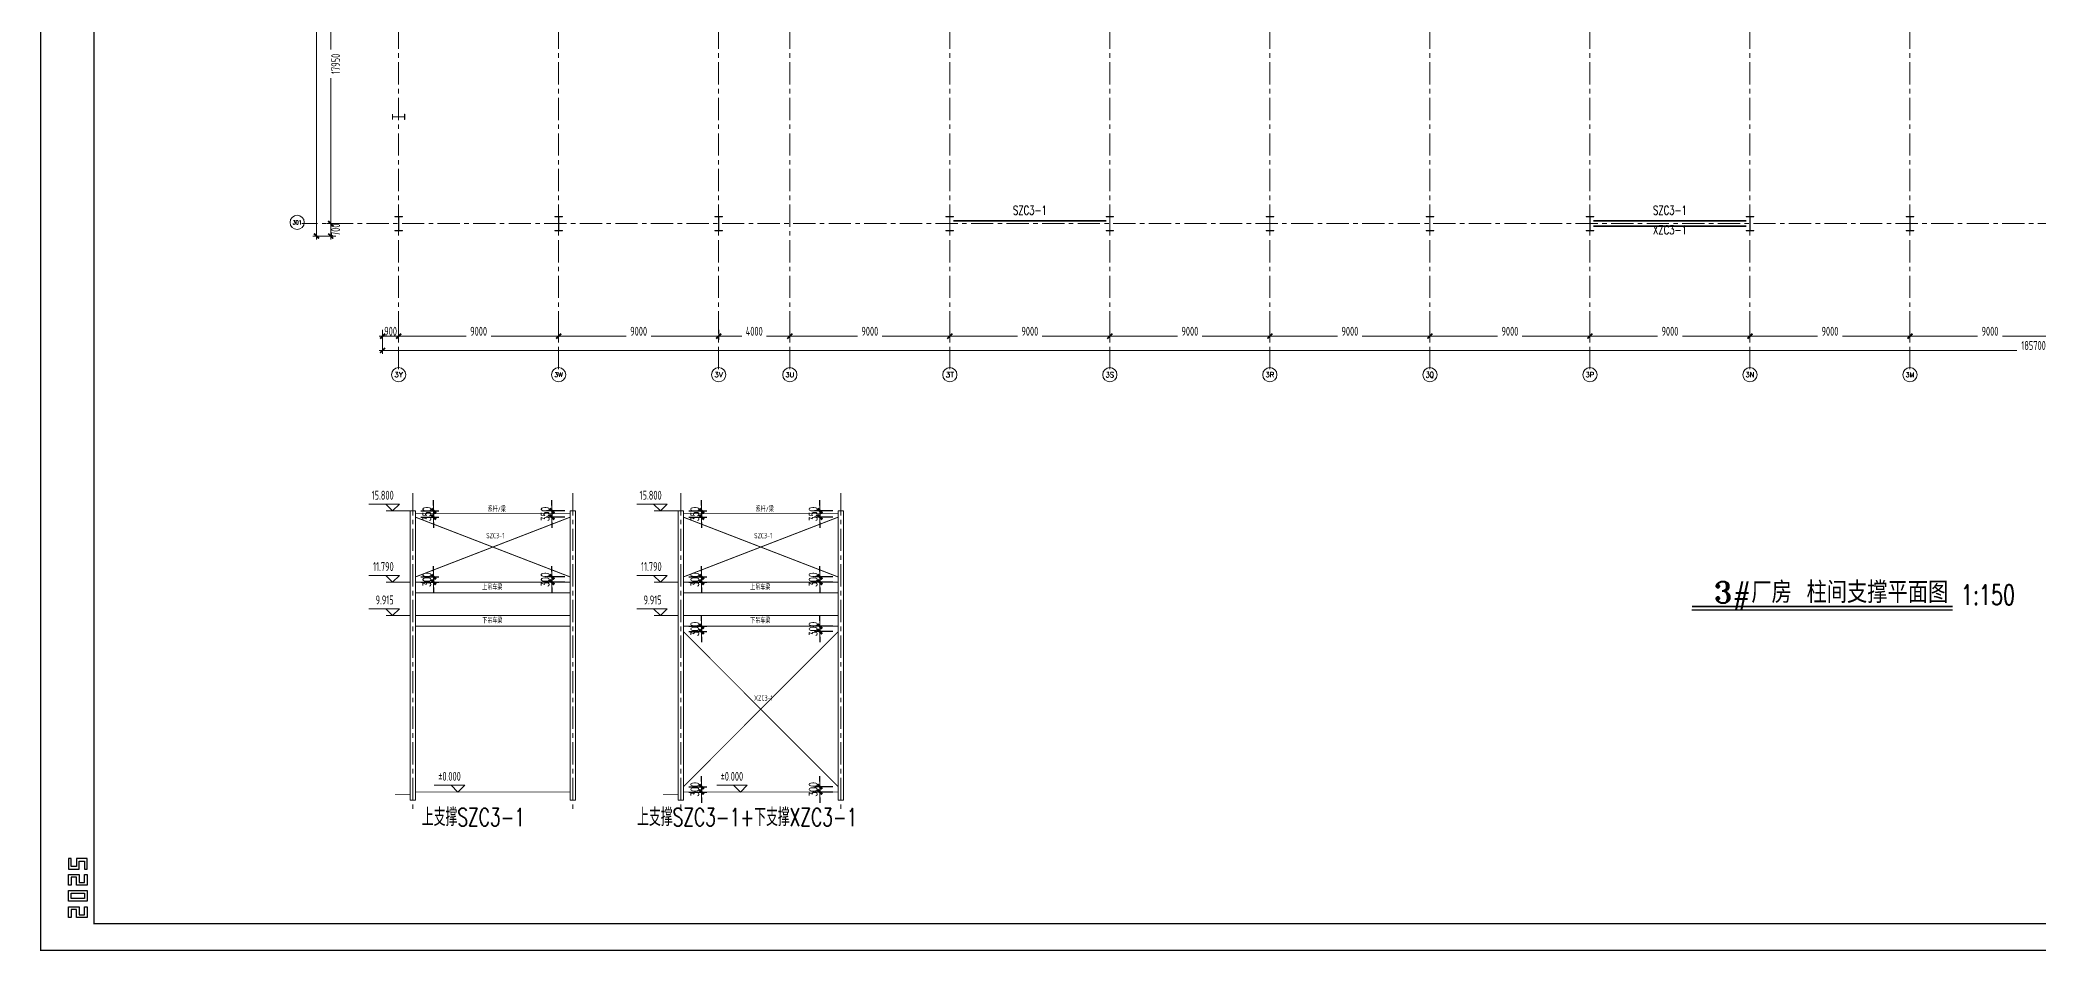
# Model space of a CAD drawing. Extents: x -1201378 to 2367219, y -619313 to 244905.
# Drawn here: x 1812071 to 1924444, y -296140 to -244929 of the extents above; entities that cross this region are included whole.
import ezdxf
from ezdxf.enums import TextEntityAlignment as Align

# ---------------------------------------------------------------- set-up
doc = ezdxf.new("R2010")
doc.units = 0
doc.header["$LTSCALE"] = 1000
doc.linetypes.add('CENTER', pattern=[2, 1.25, -0.25, 0.25, -0.25])
doc.layers.get('0').update_dxf_attribs({"linetype": 'CONTINUOUS'})
doc.layers.get('Defpoints').update_dxf_attribs({"linetype": 'CONTINUOUS'})
for name, color, linetype in [('0-cxFrame', 155, 'CONTINUOUS'), ('A-WINDOW', 140, 'CONTINUOUS'), ('S-DIMZ', 115, 'CONTINUOUS'), ('S-SHAPE', 51, 'CONTINUOUS'), ('S-SS', 111, 'CONTINUOUS'), ('S-TEXT', 21, 'CONTINUOUS')]:
    doc.layers.add(name, color=color, linetype=linetype)
for name, color, linetype, lineweight in [('0-cxText', 131, 'CONTINUOUS', 25), ('S-axis', 111, 'CONTINUOUS', 0), ('S-bkl', 4, 'CONTINUOUS', 0), ('S-col', 2, 'CONTINUOUS', 0), ('S-dim', 81, 'CONTINUOUS', 0), ('S-dote', 5, 'CENTER', 0), ('THIN', 7, 'CONTINUOUS', 0), ('屋面支撑', 6, 'CONTINUOUS', 0), ('柱间支撑', 6, 'CENTER', 0)]:
    doc.layers.add(name, color=color, linetype=linetype, lineweight=lineweight)
doc.styles.add('_TCH_AXIS', font='COMPLEX', dxfattribs={"bigfont": 'GBCBIG'})
doc.styles.add('cx_tuming', font='simhei.ttf')
doc.styles.add('cx_tuqian1', font='')
doc.styles.add('SS1', font='tj-romans1.shx', dxfattribs={"width": 0.7, "bigfont": 'tj-hztxt1.shx'})
doc.styles.add('TKZ1', font='tjromant.shx', dxfattribs={"width": 0.7, "bigfont": 'tjhts.shx'})
doc.styles.add('TSSD_Dimension', font='tssdeng.shx', dxfattribs={"width": 0.7, "bigfont": 'hztxt.shx'})
doc.styles.add('TSSD_Label', font='tssdeng.shx', dxfattribs={"width": 0.7, "bigfont": 'hztxt.shx'})
doc.styles.add('TSSD_Rein', font='tj-romans1.shx', dxfattribs={"width": 0.7, "bigfont": 'tj-hztxt.shx'})
doc.styles.add('黑体', font='simhei.ttf', dxfattribs={"width": 0.8})
doc.styles.get('cx_tuqian1').set_extended_font_data('SimSun')
doc.dimstyles.new('S-150-ARCHI', dxfattribs={"dimscale": 150, "dimtxt": 3, "dimasz": 2, "dimexe": 2, "dimexo": 2, "dimgap": 1, "dimtad": 1, "dimdec": 0, "dimzin": 0, "dimdsep": 46, "dimtxsty": 'SS1', "dimblk1": 'TT', "dimblk2": 'TT', "dimsah": 1, "dimcen": 1, "dimclrd": 256, "dimclre": 256, "dimclrt": 256, "dimadec": 0, "dimazin": 0, "dimtfac": 1, "dimtdec": 0, "dimtix": 1, "dimtmove": 2, "dimatfit": 0, "dimldrblk": 'TT', "dimfxl": 2, "dimtolj": 1, "dimtzin": 0, "dimarcsym": 0})
doc.dimstyles.new('TSSD_200_200', dxfattribs={"dimtxt": 500, "dimasz": 200, "dimexe": 200, "dimexo": 500, "dimgap": 200, "dimtad": 1, "dimdec": 0, "dimzin": 0, "dimdsep": 46, "dimtxsty": 'TSSD_Dimension', "dimblk": 'ARCHTICK', "dimcen": 0, "dimdle": 200, "dimclrt": 7, "dimadec": 0, "dimazin": 0, "dimtfac": 1, "dimtdec": 0, "dimtix": 1, "dimtmove": 2, "dimatfit": 3, "dimfxl": 1, "dimtolj": 1, "dimtzin": 0, "dimarcsym": 0})

# ---------------------------------------------------------------- blocks, each defined once
blk = doc.blocks.new('w42343243')
at = {"layer": 'S-col'}
blk.add_lwpolyline([(-165069, 621020), (-164639, 621020), (-164639, 621002), (-164848, 621002), (-164848, 620238), (-164639, 620238), (-164639, 620220), (-165069, 620220), (-165069, 620238), (-164860, 620238), (-164860, 621002), (-165069, 621002)], close=True, dxfattribs=at)
blk = doc.blocks.new('42343')
at = {"layer": 'A-WINDOW'}
for p in [(-148000, -71700), (-139000, -71700), (-130000, -71700), (-117000, -71700), (-108000, -71700), (-99000, -71700), (-90000, -71700), (-81000, -71700), (-72000, -71700), (-63000, -71700)]:
    blk.add_blockref('w42343243', p, dxfattribs=at)
blk = doc.blocks.new('_ArchTick')
at = {"color": 0, "linetype": 'ByBlock', "const_width": 0.5}
blk.add_lwpolyline([(-0.71, -0.71), (0.71, 0.71)], dxfattribs=at)
blk = doc.blocks.new('*D486')
at = {"layer": 'Defpoints', "color": 0, "transparency": 16777216}
for p in [(-268658, -360718), (-267758, -360718), (-267758, -361576)]:
    blk.add_point(p, dxfattribs=at)
at = {"layer": 'S-axis', "color": 0, "lineweight": -2, "transparency": 16777216}
for p, q in [((-268858, -361576), (-267558, -361576)), ((-268658, -361218), (-268658, -361776)), ((-267758, -361218), (-267758, -361776))]:
    blk.add_line(p, q, dxfattribs=at)
at = {"layer": 'S-axis', "color": 0, "lineweight": -2, "transparency": 16777216, "xscale": 200, "yscale": 200, "zscale": 200, "rotation": 180}
blk.add_blockref('_ArchTick', (-268658, -361576), dxfattribs=at)
at = {"layer": 'S-axis', "color": 0, "lineweight": -2, "transparency": 16777216, "xscale": 200, "yscale": 200, "zscale": 200}
blk.add_blockref('_ArchTick', (-267758, -361576), dxfattribs=at)
at = {"layer": 'S-axis', "color": 7, "transparency": 16777216, "insert": (-268208, -361301), "char_height": 500, "attachment_point": 5, "style": 'TSSD_Dimension'}
blk.add_mtext('\\A1;900', dxfattribs=at)
blk = doc.blocks.new('*D487')
at = {"layer": 'Defpoints', "color": 0, "transparency": 16777216}
for p in [(-267758, -360718), (-258758, -360718), (-258758, -361576)]:
    blk.add_point(p, dxfattribs=at)
at = {"layer": 'S-axis', "color": 0, "lineweight": -2, "transparency": 16777216}
for p, q in [((-267958, -361576), (-263957, -361576)), ((-267758, -361218), (-267758, -361776)), ((-258558, -361576), (-262560, -361576)), ((-258758, -361218), (-258758, -361776))]:
    blk.add_line(p, q, dxfattribs=at)
at = {"layer": 'S-axis', "color": 0, "lineweight": -2, "transparency": 16777216, "xscale": 200, "yscale": 200, "zscale": 200, "rotation": 180}
blk.add_blockref('_ArchTick', (-267758, -361576), dxfattribs=at)
at = {"layer": 'S-axis', "color": 0, "lineweight": -2, "transparency": 16777216, "xscale": 200, "yscale": 200, "zscale": 200}
blk.add_blockref('_ArchTick', (-258758, -361576), dxfattribs=at)
at = {"layer": 'S-axis', "color": 7, "transparency": 16777216, "insert": (-263258, -361301), "char_height": 500, "attachment_point": 5, "style": 'TSSD_Dimension'}
blk.add_mtext('\\A1;9000', dxfattribs=at)
blk = doc.blocks.new('*D488')
at = {"layer": 'Defpoints', "color": 0, "transparency": 16777216}
for p in [(-258758, -360718), (-249758, -360718), (-249758, -361576)]:
    blk.add_point(p, dxfattribs=at)
at = {"layer": 'S-axis', "color": 0, "lineweight": -2, "transparency": 16777216}
for p, q in [((-258958, -361576), (-254957, -361576)), ((-258758, -361218), (-258758, -361776)), ((-249558, -361576), (-253560, -361576)), ((-249758, -361218), (-249758, -361776))]:
    blk.add_line(p, q, dxfattribs=at)
at = {"layer": 'S-axis', "color": 0, "lineweight": -2, "transparency": 16777216, "xscale": 200, "yscale": 200, "zscale": 200, "rotation": 180}
blk.add_blockref('_ArchTick', (-258758, -361576), dxfattribs=at)
at = {"layer": 'S-axis', "color": 0, "lineweight": -2, "transparency": 16777216, "xscale": 200, "yscale": 200, "zscale": 200}
blk.add_blockref('_ArchTick', (-249758, -361576), dxfattribs=at)
at = {"layer": 'S-axis', "color": 7, "transparency": 16777216, "insert": (-254258, -361301), "char_height": 500, "attachment_point": 5, "style": 'TSSD_Dimension'}
blk.add_mtext('\\A1;9000', dxfattribs=at)
blk = doc.blocks.new('*D489')
at = {"layer": 'Defpoints', "color": 0, "transparency": 16777216}
for p in [(-249758, -360718), (-245758, -360718), (-245758, -361576)]:
    blk.add_point(p, dxfattribs=at)
at = {"layer": 'S-axis', "color": 0, "lineweight": -2, "transparency": 16777216}
for p, q in [((-249958, -361576), (-248457, -361576)), ((-249758, -361218), (-249758, -361776)), ((-245558, -361576), (-247060, -361576)), ((-245758, -361218), (-245758, -361776))]:
    blk.add_line(p, q, dxfattribs=at)
at = {"layer": 'S-axis', "color": 0, "lineweight": -2, "transparency": 16777216, "xscale": 200, "yscale": 200, "zscale": 200, "rotation": 180}
blk.add_blockref('_ArchTick', (-249758, -361576), dxfattribs=at)
at = {"layer": 'S-axis', "color": 0, "lineweight": -2, "transparency": 16777216, "xscale": 200, "yscale": 200, "zscale": 200}
blk.add_blockref('_ArchTick', (-245758, -361576), dxfattribs=at)
at = {"layer": 'S-axis', "color": 7, "transparency": 16777216, "insert": (-247758, -361301), "char_height": 500, "attachment_point": 5, "style": 'TSSD_Dimension'}
blk.add_mtext('\\A1;4000', dxfattribs=at)
blk = doc.blocks.new('*D490')
at = {"layer": 'Defpoints', "color": 0, "transparency": 16777216}
for p in [(-245758, -360718), (-236758, -360718), (-236758, -361576)]:
    blk.add_point(p, dxfattribs=at)
at = {"layer": 'S-axis', "color": 0, "lineweight": -2, "transparency": 16777216}
for p, q in [((-245958, -361576), (-241957, -361576)), ((-245758, -361218), (-245758, -361776)), ((-236558, -361576), (-240560, -361576)), ((-236758, -361218), (-236758, -361776))]:
    blk.add_line(p, q, dxfattribs=at)
at = {"layer": 'S-axis', "color": 0, "lineweight": -2, "transparency": 16777216, "xscale": 200, "yscale": 200, "zscale": 200, "rotation": 180}
blk.add_blockref('_ArchTick', (-245758, -361576), dxfattribs=at)
at = {"layer": 'S-axis', "color": 0, "lineweight": -2, "transparency": 16777216, "xscale": 200, "yscale": 200, "zscale": 200}
blk.add_blockref('_ArchTick', (-236758, -361576), dxfattribs=at)
at = {"layer": 'S-axis', "color": 7, "transparency": 16777216, "insert": (-241258, -361301), "char_height": 500, "attachment_point": 5, "style": 'TSSD_Dimension'}
blk.add_mtext('\\A1;9000', dxfattribs=at)
blk = doc.blocks.new('*D491')
at = {"layer": 'Defpoints', "color": 0, "transparency": 16777216}
for p in [(-236758, -360718), (-227758, -360718), (-227758, -361576)]:
    blk.add_point(p, dxfattribs=at)
at = {"layer": 'S-axis', "color": 0, "lineweight": -2, "transparency": 16777216}
for p, q in [((-236958, -361576), (-232957, -361576)), ((-236758, -361218), (-236758, -361776)), ((-227558, -361576), (-231560, -361576)), ((-227758, -361218), (-227758, -361776))]:
    blk.add_line(p, q, dxfattribs=at)
at = {"layer": 'S-axis', "color": 0, "lineweight": -2, "transparency": 16777216, "xscale": 200, "yscale": 200, "zscale": 200, "rotation": 180}
blk.add_blockref('_ArchTick', (-236758, -361576), dxfattribs=at)
at = {"layer": 'S-axis', "color": 0, "lineweight": -2, "transparency": 16777216, "xscale": 200, "yscale": 200, "zscale": 200}
blk.add_blockref('_ArchTick', (-227758, -361576), dxfattribs=at)
at = {"layer": 'S-axis', "color": 7, "transparency": 16777216, "insert": (-232258, -361301), "char_height": 500, "attachment_point": 5, "style": 'TSSD_Dimension'}
blk.add_mtext('\\A1;9000', dxfattribs=at)
blk = doc.blocks.new('*D492')
at = {"layer": 'Defpoints', "color": 0, "transparency": 16777216}
for p in [(-227758, -360718), (-218758, -360718), (-218758, -361576)]:
    blk.add_point(p, dxfattribs=at)
at = {"layer": 'S-axis', "color": 0, "lineweight": -2, "transparency": 16777216}
for p, q in [((-227958, -361576), (-223957, -361576)), ((-227758, -361218), (-227758, -361776)), ((-218558, -361576), (-222560, -361576)), ((-218758, -361218), (-218758, -361776))]:
    blk.add_line(p, q, dxfattribs=at)
at = {"layer": 'S-axis', "color": 0, "lineweight": -2, "transparency": 16777216, "xscale": 200, "yscale": 200, "zscale": 200, "rotation": 180}
blk.add_blockref('_ArchTick', (-227758, -361576), dxfattribs=at)
at = {"layer": 'S-axis', "color": 0, "lineweight": -2, "transparency": 16777216, "xscale": 200, "yscale": 200, "zscale": 200}
blk.add_blockref('_ArchTick', (-218758, -361576), dxfattribs=at)
at = {"layer": 'S-axis', "color": 7, "transparency": 16777216, "insert": (-223258, -361301), "char_height": 500, "attachment_point": 5, "style": 'TSSD_Dimension'}
blk.add_mtext('\\A1;9000', dxfattribs=at)
blk = doc.blocks.new('*D493')
at = {"layer": 'Defpoints', "color": 0, "transparency": 16777216}
for p in [(-218758, -360718), (-209758, -360718), (-209758, -361576)]:
    blk.add_point(p, dxfattribs=at)
at = {"layer": 'S-axis', "color": 0, "lineweight": -2, "transparency": 16777216}
for p, q in [((-218958, -361576), (-214957, -361576)), ((-218758, -361218), (-218758, -361776)), ((-209558, -361576), (-213560, -361576)), ((-209758, -361218), (-209758, -361776))]:
    blk.add_line(p, q, dxfattribs=at)
at = {"layer": 'S-axis', "color": 0, "lineweight": -2, "transparency": 16777216, "xscale": 200, "yscale": 200, "zscale": 200, "rotation": 180}
blk.add_blockref('_ArchTick', (-218758, -361576), dxfattribs=at)
at = {"layer": 'S-axis', "color": 0, "lineweight": -2, "transparency": 16777216, "xscale": 200, "yscale": 200, "zscale": 200}
blk.add_blockref('_ArchTick', (-209758, -361576), dxfattribs=at)
at = {"layer": 'S-axis', "color": 7, "transparency": 16777216, "insert": (-214258, -361301), "char_height": 500, "attachment_point": 5, "style": 'TSSD_Dimension'}
blk.add_mtext('\\A1;9000', dxfattribs=at)
blk = doc.blocks.new('*D494')
at = {"layer": 'Defpoints', "color": 0, "transparency": 16777216}
for p in [(-209758, -360718), (-200758, -360718), (-200758, -361576)]:
    blk.add_point(p, dxfattribs=at)
at = {"layer": 'S-axis', "color": 0, "lineweight": -2, "transparency": 16777216}
for p, q in [((-209958, -361576), (-205957, -361576)), ((-209758, -361218), (-209758, -361776)), ((-200558, -361576), (-204560, -361576)), ((-200758, -361218), (-200758, -361776))]:
    blk.add_line(p, q, dxfattribs=at)
at = {"layer": 'S-axis', "color": 0, "lineweight": -2, "transparency": 16777216, "xscale": 200, "yscale": 200, "zscale": 200, "rotation": 180}
blk.add_blockref('_ArchTick', (-209758, -361576), dxfattribs=at)
at = {"layer": 'S-axis', "color": 0, "lineweight": -2, "transparency": 16777216, "xscale": 200, "yscale": 200, "zscale": 200}
blk.add_blockref('_ArchTick', (-200758, -361576), dxfattribs=at)
at = {"layer": 'S-axis', "color": 7, "transparency": 16777216, "insert": (-205258, -361301), "char_height": 500, "attachment_point": 5, "style": 'TSSD_Dimension'}
blk.add_mtext('\\A1;9000', dxfattribs=at)
blk = doc.blocks.new('*D495')
at = {"layer": 'Defpoints', "color": 0, "transparency": 16777216}
for p in [(-200758, -360718), (-191758, -360718), (-191758, -361576)]:
    blk.add_point(p, dxfattribs=at)
at = {"layer": 'S-axis', "color": 0, "lineweight": -2, "transparency": 16777216}
for p, q in [((-200958, -361576), (-196957, -361576)), ((-200758, -361218), (-200758, -361776)), ((-191558, -361576), (-195560, -361576)), ((-191758, -361218), (-191758, -361776))]:
    blk.add_line(p, q, dxfattribs=at)
at = {"layer": 'S-axis', "color": 0, "lineweight": -2, "transparency": 16777216, "xscale": 200, "yscale": 200, "zscale": 200, "rotation": 180}
blk.add_blockref('_ArchTick', (-200758, -361576), dxfattribs=at)
at = {"layer": 'S-axis', "color": 0, "lineweight": -2, "transparency": 16777216, "xscale": 200, "yscale": 200, "zscale": 200}
blk.add_blockref('_ArchTick', (-191758, -361576), dxfattribs=at)
at = {"layer": 'S-axis', "color": 7, "transparency": 16777216, "insert": (-196258, -361301), "char_height": 500, "attachment_point": 5, "style": 'TSSD_Dimension'}
blk.add_mtext('\\A1;9000', dxfattribs=at)
blk = doc.blocks.new('*D496')
at = {"layer": 'Defpoints', "color": 0, "transparency": 16777216}
for p in [(-191758, -360718), (-182758, -360718), (-182758, -361576)]:
    blk.add_point(p, dxfattribs=at)
at = {"layer": 'S-axis', "color": 0, "lineweight": -2, "transparency": 16777216}
for p, q in [((-191958, -361576), (-187957, -361576)), ((-191758, -361218), (-191758, -361776)), ((-182558, -361576), (-186560, -361576)), ((-182758, -361218), (-182758, -361776))]:
    blk.add_line(p, q, dxfattribs=at)
at = {"layer": 'S-axis', "color": 0, "lineweight": -2, "transparency": 16777216, "xscale": 200, "yscale": 200, "zscale": 200, "rotation": 180}
blk.add_blockref('_ArchTick', (-191758, -361576), dxfattribs=at)
at = {"layer": 'S-axis', "color": 0, "lineweight": -2, "transparency": 16777216, "xscale": 200, "yscale": 200, "zscale": 200}
blk.add_blockref('_ArchTick', (-182758, -361576), dxfattribs=at)
at = {"layer": 'S-axis', "color": 7, "transparency": 16777216, "insert": (-187258, -361301), "char_height": 500, "attachment_point": 5, "style": 'TSSD_Dimension'}
blk.add_mtext('\\A1;9000', dxfattribs=at)
blk = doc.blocks.new('*D497')
at = {"layer": 'Defpoints', "color": 0, "transparency": 16777216}
for p in [(-182758, -360718), (-173758, -360718), (-173758, -361576)]:
    blk.add_point(p, dxfattribs=at)
at = {"layer": 'S-axis', "color": 0, "lineweight": -2, "transparency": 16777216}
for p, q in [((-182958, -361576), (-178957, -361576)), ((-182758, -361218), (-182758, -361776)), ((-173558, -361576), (-177560, -361576)), ((-173758, -361218), (-173758, -361776))]:
    blk.add_line(p, q, dxfattribs=at)
at = {"layer": 'S-axis', "color": 0, "lineweight": -2, "transparency": 16777216, "xscale": 200, "yscale": 200, "zscale": 200, "rotation": 180}
blk.add_blockref('_ArchTick', (-182758, -361576), dxfattribs=at)
at = {"layer": 'S-axis', "color": 0, "lineweight": -2, "transparency": 16777216, "xscale": 200, "yscale": 200, "zscale": 200}
blk.add_blockref('_ArchTick', (-173758, -361576), dxfattribs=at)
at = {"layer": 'S-axis', "color": 7, "transparency": 16777216, "insert": (-178258, -361301), "char_height": 500, "attachment_point": 5, "style": 'TSSD_Dimension'}
blk.add_mtext('\\A1;9000', dxfattribs=at)
blk = doc.blocks.new('*D519')
at = {"layer": 'Defpoints', "color": 0, "transparency": 16777216}
for p in [(-270790, -337298), (-271576, -355248), (-270790, -355248)]:
    blk.add_point(p, dxfattribs=at)
at = {"layer": 'S-axis', "color": 0, "lineweight": -2, "transparency": 16777216}
for p, q in [((-271576, -337098), (-271576, -345467)), ((-271290, -337298), (-271776, -337298)), ((-271576, -355448), (-271576, -347079)), ((-271290, -355248), (-271776, -355248))]:
    blk.add_line(p, q, dxfattribs=at)
at = {"layer": 'S-axis', "color": 0, "lineweight": -2, "transparency": 16777216, "xscale": 200, "yscale": 200, "zscale": 200}
for p, rotation in [((-271576, -337298), 90), ((-271576, -355248), 270)]:
    blk.add_blockref('_ArchTick', p, dxfattribs=dict(at, rotation=rotation))
at = {"layer": 'S-axis', "color": 7, "transparency": 16777216, "insert": (-271301, -346273), "char_height": 500, "attachment_point": 5, "rotation": 90, "style": 'TSSD_Dimension'}
blk.add_mtext('\\A1;17950', dxfattribs=at)
blk = doc.blocks.new('*D520')
at = {"layer": 'Defpoints', "color": 0, "transparency": 16777216}
for p in [(-271576, -355948), (-270790, -355248), (-270790, -355948)]:
    blk.add_point(p, dxfattribs=at)
at = {"layer": 'S-axis', "color": 0, "lineweight": -2, "transparency": 16777216}
for p, q in [((-271576, -355048), (-271576, -356148)), ((-271290, -355248), (-271776, -355248)), ((-271290, -355948), (-271776, -355948))]:
    blk.add_line(p, q, dxfattribs=at)
at = {"layer": 'S-axis', "color": 0, "lineweight": -2, "transparency": 16777216, "xscale": 200, "yscale": 200, "zscale": 200}
for p, rotation in [((-271576, -355248), 90), ((-271576, -355948), 270)]:
    blk.add_blockref('_ArchTick', p, dxfattribs=dict(at, rotation=rotation))
at = {"layer": 'S-axis', "color": 7, "transparency": 16777216, "insert": (-271301, -355598), "char_height": 500, "attachment_point": 5, "rotation": 90, "style": 'TSSD_Dimension'}
blk.add_mtext('\\A1;700', dxfattribs=at)
blk = doc.blocks.new('*D458')
at = {"layer": 'Defpoints', "color": 0, "transparency": 16777216}
for p in [(-268658, -360818), (-82958, -360818), (-82958, -362376)]:
    blk.add_point(p, dxfattribs=at)
at = {"layer": 'S-axis', "color": 0, "lineweight": -2, "transparency": 16777216}
for p, q in [((-268658, -361318), (-268658, -362576)), ((-82958, -361318), (-82958, -362576)), ((-268858, -362376), (-176749, -362376)), ((-82758, -362376), (-174868, -362376))]:
    blk.add_line(p, q, dxfattribs=at)
at = {"layer": 'S-axis', "color": 0, "lineweight": -2, "transparency": 16777216, "xscale": 200, "yscale": 200, "zscale": 200, "rotation": 180}
blk.add_blockref('_ArchTick', (-268658, -362376), dxfattribs=at)
at = {"layer": 'S-axis', "color": 0, "lineweight": -2, "transparency": 16777216, "xscale": 200, "yscale": 200, "zscale": 200}
blk.add_blockref('_ArchTick', (-82958, -362376), dxfattribs=at)
at = {"layer": 'S-axis', "color": 7, "transparency": 16777216, "insert": (-175808, -362101), "char_height": 500, "attachment_point": 5, "style": 'TSSD_Dimension'}
blk.add_mtext('\\A1;185700', dxfattribs=at)
blk = doc.blocks.new('*D459')
at = {"layer": 'Defpoints', "color": 0, "transparency": 16777216}
for p in [(-270890, -282748), (-272376, -355948), (-270890, -355948)]:
    blk.add_point(p, dxfattribs=at)
at = {"layer": 'S-axis', "color": 0, "lineweight": -2, "transparency": 16777216}
for p, q in [((-271390, -282748), (-272576, -282748)), ((-272376, -282548), (-272376, -318516)), ((-272376, -356148), (-272376, -320181)), ((-271390, -355948), (-272576, -355948))]:
    blk.add_line(p, q, dxfattribs=at)
at = {"layer": 'S-axis', "color": 0, "lineweight": -2, "transparency": 16777216, "xscale": 200, "yscale": 200, "zscale": 200}
for p, rotation in [((-272376, -282748), 90), ((-272376, -355948), 270)]:
    blk.add_blockref('_ArchTick', p, dxfattribs=dict(at, rotation=rotation))
at = {"layer": 'S-axis', "color": 7, "transparency": 16777216, "insert": (-272101, -319348), "char_height": 500, "attachment_point": 5, "rotation": 90, "style": 'TSSD_Dimension'}
blk.add_mtext('\\A1;73200', dxfattribs=at)
blk = doc.blocks.new('TK22.A0 L(Dragon)')
at = {"layer": '0-cxFrame', "color": 7, "const_width": 0.5}
blk.add_lwpolyline([(0, 0), (-1486, 0), (-1486, 841), (0, 841)], close=True, dxfattribs=at)
at = {"layer": '0-cxFrame', "const_width": 0.5}
blk.add_lwpolyline([(-80, 10), (-1466, 10), (-1466, 831), (-80, 831)], close=True, dxfattribs=at)
at = {"layer": 'Defpoints', "color": 2}
for points in [[(-1474.6, 34.37), (-1475.6, 34.37), (-1475.6, 30.37), (-1471.6, 30.37), (-1471.6, 33.37), (-1469.6, 33.37), (-1469.6, 30.37), (-1468.6, 30.37), (-1468.6, 34.37), (-1472.6, 34.37), (-1472.6, 31.37), (-1474.6, 31.37), (-1474.6, 34.37)], [(-1474.6, 24.37), (-1475.6, 24.37), (-1475.6, 28.37), (-1471.6, 28.37), (-1471.6, 25.37), (-1469.6, 25.37), (-1469.6, 28.37), (-1468.6, 28.37), (-1468.6, 24.37), (-1472.6, 24.37), (-1472.6, 27.37), (-1474.6, 27.37), (-1474.6, 24.37)], [(-1474.6, 12.37), (-1475.6, 12.37), (-1475.6, 16.37), (-1471.6, 16.37), (-1471.6, 13.37), (-1469.6, 13.37), (-1469.6, 16.37), (-1468.6, 16.37), (-1468.6, 12.37), (-1472.6, 12.37), (-1472.6, 15.37), (-1474.6, 15.37), (-1474.6, 12.37)]]:
    blk.add_lwpolyline(points, dxfattribs=at)
for points in [[(-1475.6, 18.37), (-1475.6, 22.37), (-1468.6, 22.37), (-1468.6, 18.37)], [(-1474.6, 19.37), (-1474.6, 21.37), (-1469.6, 21.37), (-1469.6, 19.37)]]:
    blk.add_lwpolyline(points, close=True, dxfattribs=at)
at = {"style": '黑体', "flags": 4}
blk.add_attdef('图幅', text='', height=3.3, dxfattribs=at).set_placement((-40, 3), align=Align.RIGHT)
at = {"layer": '0-cxText', "flags": 4}
for tag, height, style, p in [('建设单位', 3.5, 'cx_tuming', (-45, 240)), ('项目名称', 3.5, 'cx_tuming', (-45, 210)), ('子项名称', 3.5, 'cx_tuming', (-45, 180)), ('工程编号', 3.3, 'cx_tuqian1', (-35, 165)), ('图名1', 3.5, 'cx_tuming', (-45, 87)), ('图名2', 3.5, 'cx_tuming', (-45, 79)), ('图名3', 3.5, 'cx_tuming', (-45, 71)), ('出图日期', 3.3, 'cx_tuqian1', (-39, 60)), ('专业', 3.3, 'cx_tuqian1', (-55, 52)), ('图号', 3.3, 'cx_tuqian1', (-55, 44)), ('版次', 3.3, 'cx_tuqian1', (-20, 44))]:
    blk.add_attdef(tag, text='', height=height, dxfattribs=dict(at, style=style)).set_placement(p, align=Align.MIDDLE)
at = {"layer": 'Defpoints', "color": 6, "flags": 4}
for tag, height, style, p in [('tufu', 3.3, '黑体', (-12, 12)), ('dwfname', 4, 'cx_tuqian1', (-80, 3))]:
    blk.add_attdef(tag, text='', height=height, dxfattribs=dict(at, style=style)).set_placement(p, align=Align.RIGHT)
blk = doc.blocks.new('nt66')
at = {"layer": 'S-col'}
blk.add_lwpolyline([(-195790, 766820), (-195490, 766820), (-195490, 766808), (-195636, 766808), (-195636, 766132), (-195490, 766132), (-195490, 766120), (-195790, 766120), (-195790, 766132), (-195644, 766132), (-195644, 766808), (-195790, 766808)], close=True, dxfattribs=at)
blk = doc.blocks.new('TT')
blk.add_line((-0.97, 0), (0.97, 0))
at = {"const_width": 0.45}
blk.add_lwpolyline([(-0.44, -0.44), (0.44, 0.44)], dxfattribs=at)
blk = doc.blocks.new('*D6003')
at = {"layer": 'Defpoints', "color": 0, "transparency": 16777216}
for p in [(23406, -11115), (23406, -11415), (24428, -11415)]:
    blk.add_point(p, dxfattribs=at)
at = {"layer": 'S-dim', "lineweight": -2, "transparency": 16777216}
for p, q in [((23706, -11115), (24728, -11115)), ((24428, -10815), (24428, -10515)), ((24428, -11115), (24428, -11415)), ((23706, -11415), (24728, -11415)), ((24428, -11715), (24428, -12015))]:
    blk.add_line(p, q, dxfattribs=at)
at = {"layer": 'S-dim', "lineweight": -2, "transparency": 16777216, "xscale": 300, "yscale": 300, "zscale": 300}
for p, rotation in [((24428, -11115), 270), ((24428, -11415), 90)]:
    blk.add_blockref('TT', p, dxfattribs=dict(at, rotation=rotation))
at = {"layer": 'S-dim', "transparency": 16777216, "insert": (24053, -11265), "char_height": 450, "attachment_point": 5, "rotation": 90, "style": 'SS1'}
blk.add_mtext('\\A1;300', dxfattribs=at)
blk = doc.blocks.new('*D6004')
at = {"layer": 'Defpoints', "color": 0, "transparency": 16777216}
for p in [(23406, -8340), (23406, -8640), (24428, -8640)]:
    blk.add_point(p, dxfattribs=at)
at = {"layer": 'S-dim', "lineweight": -2, "transparency": 16777216}
for p, q in [((24428, -8040), (24428, -7740)), ((23706, -8340), (24728, -8340)), ((23706, -8640), (24728, -8640)), ((24428, -8340), (24428, -8640)), ((24428, -8940), (24428, -9240))]:
    blk.add_line(p, q, dxfattribs=at)
at = {"layer": 'S-dim', "lineweight": -2, "transparency": 16777216, "xscale": 300, "yscale": 300, "zscale": 300}
for p, rotation in [((24428, -8340), 270), ((24428, -8640), 90)]:
    blk.add_blockref('TT', p, dxfattribs=dict(at, rotation=rotation))
at = {"layer": 'S-dim', "transparency": 16777216, "insert": (24053, -8490), "char_height": 450, "attachment_point": 5, "rotation": 90, "style": 'SS1'}
blk.add_mtext('\\A1;300', dxfattribs=at)
blk = doc.blocks.new('*D6005')
at = {"layer": 'Defpoints', "color": 0, "transparency": 16777216}
for p in [(23406, -4630), (23406, -4980), (24428, -4980)]:
    blk.add_point(p, dxfattribs=at)
at = {"layer": 'S-dim', "lineweight": -2, "transparency": 16777216}
for p, q in [((24428, -4330), (24428, -4030)), ((23706, -4630), (24728, -4630)), ((23706, -4980), (24728, -4980)), ((24428, -4630), (24428, -4980)), ((24428, -5280), (24428, -5580))]:
    blk.add_line(p, q, dxfattribs=at)
at = {"layer": 'S-dim', "lineweight": -2, "transparency": 16777216, "xscale": 300, "yscale": 300, "zscale": 300}
for p, rotation in [((24428, -4630), 270), ((24428, -4980), 90)]:
    blk.add_blockref('TT', p, dxfattribs=dict(at, rotation=rotation))
at = {"layer": 'S-dim', "transparency": 16777216, "insert": (24053, -4805), "char_height": 450, "attachment_point": 5, "rotation": 90, "style": 'SS1'}
blk.add_mtext('\\A1;350', dxfattribs=at)
blk = doc.blocks.new('*D6006')
at = {"layer": 'Defpoints', "color": 0, "transparency": 16777216}
for p in [(23406, -20130), (23406, -20430), (24428, -20430)]:
    blk.add_point(p, dxfattribs=at)
at = {"layer": 'S-dim', "lineweight": -2, "transparency": 16777216}
for p, q in [((23706, -20130), (24728, -20130)), ((24428, -19830), (24428, -19530)), ((24428, -20130), (24428, -20430)), ((23706, -20430), (24728, -20430)), ((24428, -20730), (24428, -21030))]:
    blk.add_line(p, q, dxfattribs=at)
at = {"layer": 'S-dim', "lineweight": -2, "transparency": 16777216, "xscale": 300, "yscale": 300, "zscale": 300}
for p, rotation in [((24428, -20130), 270), ((24428, -20430), 90)]:
    blk.add_blockref('TT', p, dxfattribs=dict(at, rotation=rotation))
at = {"layer": 'S-dim', "transparency": 16777216, "insert": (24053, -20280), "char_height": 450, "attachment_point": 5, "rotation": 90, "style": 'SS1'}
blk.add_mtext('\\A1;300', dxfattribs=at)
blk = doc.blocks.new('*D6007')
at = {"layer": 'Defpoints', "color": 0, "transparency": 16777216}
for p in [(32106, -11115), (31083, -11415), (32106, -11415)]:
    blk.add_point(p, dxfattribs=at)
at = {"layer": 'S-dim', "lineweight": -2, "transparency": 16777216}
for p, q in [((31806, -11115), (30783, -11115)), ((31083, -10815), (31083, -10515)), ((31083, -11115), (31083, -11415)), ((31806, -11415), (30783, -11415)), ((31083, -11715), (31083, -12015))]:
    blk.add_line(p, q, dxfattribs=at)
at = {"layer": 'S-dim', "lineweight": -2, "transparency": 16777216, "xscale": 300, "yscale": 300, "zscale": 300}
for p, rotation in [((31083, -11115), 270), ((31083, -11415), 90)]:
    blk.add_blockref('TT', p, dxfattribs=dict(at, rotation=rotation))
at = {"layer": 'S-dim', "transparency": 16777216, "insert": (30708, -11265), "char_height": 450, "attachment_point": 5, "rotation": 90, "style": 'SS1'}
blk.add_mtext('\\A1;300', dxfattribs=at)
blk = doc.blocks.new('*D6008')
at = {"layer": 'Defpoints', "color": 0, "transparency": 16777216}
for p in [(31083, -8640), (32106, -8340), (32106, -8640)]:
    blk.add_point(p, dxfattribs=at)
at = {"layer": 'S-dim', "lineweight": -2, "transparency": 16777216}
for p, q in [((31083, -8040), (31083, -7740)), ((31806, -8340), (30783, -8340)), ((31806, -8640), (30783, -8640)), ((31083, -8340), (31083, -8640)), ((31083, -8940), (31083, -9240))]:
    blk.add_line(p, q, dxfattribs=at)
at = {"layer": 'S-dim', "lineweight": -2, "transparency": 16777216, "xscale": 300, "yscale": 300, "zscale": 300}
for p, rotation in [((31083, -8340), 270), ((31083, -8640), 90)]:
    blk.add_blockref('TT', p, dxfattribs=dict(at, rotation=rotation))
at = {"layer": 'S-dim', "transparency": 16777216, "insert": (30708, -8490), "char_height": 450, "attachment_point": 5, "rotation": 90, "style": 'SS1'}
blk.add_mtext('\\A1;300', dxfattribs=at)
blk = doc.blocks.new('*D6009')
at = {"layer": 'Defpoints', "color": 0, "transparency": 16777216}
for p in [(31083, -4980), (32106, -4630), (32106, -4980)]:
    blk.add_point(p, dxfattribs=at)
at = {"layer": 'S-dim', "lineweight": -2, "transparency": 16777216}
for p, q in [((31083, -4330), (31083, -4030)), ((31806, -4630), (30783, -4630)), ((31806, -4980), (30783, -4980)), ((31083, -4630), (31083, -4980)), ((31083, -5280), (31083, -5580))]:
    blk.add_line(p, q, dxfattribs=at)
at = {"layer": 'S-dim', "lineweight": -2, "transparency": 16777216, "xscale": 300, "yscale": 300, "zscale": 300}
for p, rotation in [((31083, -4630), 270), ((31083, -4980), 90)]:
    blk.add_blockref('TT', p, dxfattribs=dict(at, rotation=rotation))
at = {"layer": 'S-dim', "transparency": 16777216, "insert": (30708, -4805), "char_height": 450, "attachment_point": 5, "rotation": 90, "style": 'SS1'}
blk.add_mtext('\\A1;350', dxfattribs=at)
blk = doc.blocks.new('*D6010')
at = {"layer": 'Defpoints', "color": 0, "transparency": 16777216}
for p in [(32106, -20130), (31083, -20430), (32106, -20430)]:
    blk.add_point(p, dxfattribs=at)
at = {"layer": 'S-dim', "lineweight": -2, "transparency": 16777216}
for p, q in [((31806, -20130), (30783, -20130)), ((31083, -19830), (31083, -19530)), ((31083, -20130), (31083, -20430)), ((31806, -20430), (30783, -20430)), ((31083, -20730), (31083, -21030))]:
    blk.add_line(p, q, dxfattribs=at)
at = {"layer": 'S-dim', "lineweight": -2, "transparency": 16777216, "xscale": 300, "yscale": 300, "zscale": 300}
for p, rotation in [((31083, -20130), 270), ((31083, -20430), 90)]:
    blk.add_blockref('TT', p, dxfattribs=dict(at, rotation=rotation))
at = {"layer": 'S-dim', "transparency": 16777216, "insert": (30708, -20280), "char_height": 450, "attachment_point": 5, "rotation": 90, "style": 'SS1'}
blk.add_mtext('\\A1;300', dxfattribs=at)
blk = doc.blocks.new('*D6011')
at = {"layer": 'Defpoints', "color": 0, "transparency": 16777216}
for p in [(8335, -8340), (8335, -8640), (9358, -8640)]:
    blk.add_point(p, dxfattribs=at)
at = {"layer": 'S-dim', "lineweight": -2, "transparency": 16777216}
for p, q in [((9358, -8040), (9358, -7740)), ((8635, -8340), (9658, -8340)), ((8635, -8640), (9658, -8640)), ((9358, -8340), (9358, -8640)), ((9358, -8940), (9358, -9240))]:
    blk.add_line(p, q, dxfattribs=at)
at = {"layer": 'S-dim', "lineweight": -2, "transparency": 16777216, "xscale": 300, "yscale": 300, "zscale": 300}
for p, rotation in [((9358, -8340), 270), ((9358, -8640), 90)]:
    blk.add_blockref('TT', p, dxfattribs=dict(at, rotation=rotation))
at = {"layer": 'S-dim', "transparency": 16777216, "insert": (8983, -8490), "char_height": 450, "attachment_point": 5, "rotation": 90, "style": 'SS1'}
blk.add_mtext('\\A1;300', dxfattribs=at)
blk = doc.blocks.new('*D6012')
at = {"layer": 'Defpoints', "color": 0, "transparency": 16777216}
for p in [(8335, -4630), (8335, -4980), (9358, -4980)]:
    blk.add_point(p, dxfattribs=at)
at = {"layer": 'S-dim', "lineweight": -2, "transparency": 16777216}
for p, q in [((9358, -4330), (9358, -4030)), ((8635, -4630), (9658, -4630)), ((8635, -4980), (9658, -4980)), ((9358, -4630), (9358, -4980)), ((9358, -5280), (9358, -5580))]:
    blk.add_line(p, q, dxfattribs=at)
at = {"layer": 'S-dim', "lineweight": -2, "transparency": 16777216, "xscale": 300, "yscale": 300, "zscale": 300}
for p, rotation in [((9358, -4630), 270), ((9358, -4980), 90)]:
    blk.add_blockref('TT', p, dxfattribs=dict(at, rotation=rotation))
at = {"layer": 'S-dim', "transparency": 16777216, "insert": (8983, -4805), "char_height": 450, "attachment_point": 5, "rotation": 90, "style": 'SS1'}
blk.add_mtext('\\A1;350', dxfattribs=at)
blk = doc.blocks.new('*D6013')
at = {"layer": 'Defpoints', "color": 0, "transparency": 16777216}
for p in [(16013, -8640), (17035, -8340), (17035, -8640)]:
    blk.add_point(p, dxfattribs=at)
at = {"layer": 'S-dim', "lineweight": -2, "transparency": 16777216}
for p, q in [((16013, -8040), (16013, -7740)), ((16735, -8340), (15713, -8340)), ((16735, -8640), (15713, -8640)), ((16013, -8340), (16013, -8640)), ((16013, -8940), (16013, -9240))]:
    blk.add_line(p, q, dxfattribs=at)
at = {"layer": 'S-dim', "lineweight": -2, "transparency": 16777216, "xscale": 300, "yscale": 300, "zscale": 300}
for p, rotation in [((16013, -8340), 270), ((16013, -8640), 90)]:
    blk.add_blockref('TT', p, dxfattribs=dict(at, rotation=rotation))
at = {"layer": 'S-dim', "transparency": 16777216, "insert": (15638, -8490), "char_height": 450, "attachment_point": 5, "rotation": 90, "style": 'SS1'}
blk.add_mtext('\\A1;300', dxfattribs=at)
blk = doc.blocks.new('*D6014')
at = {"layer": 'Defpoints', "color": 0, "transparency": 16777216}
for p in [(16013, -4980), (17035, -4630), (17035, -4980)]:
    blk.add_point(p, dxfattribs=at)
at = {"layer": 'S-dim', "lineweight": -2, "transparency": 16777216}
for p, q in [((16013, -4330), (16013, -4030)), ((16735, -4630), (15713, -4630)), ((16735, -4980), (15713, -4980)), ((16013, -4630), (16013, -4980)), ((16013, -5280), (16013, -5580))]:
    blk.add_line(p, q, dxfattribs=at)
at = {"layer": 'S-dim', "lineweight": -2, "transparency": 16777216, "xscale": 300, "yscale": 300, "zscale": 300}
for p, rotation in [((16013, -4630), 270), ((16013, -4980), 90)]:
    blk.add_blockref('TT', p, dxfattribs=dict(at, rotation=rotation))
at = {"layer": 'S-dim', "transparency": 16777216, "insert": (15638, -4805), "char_height": 450, "attachment_point": 5, "rotation": 90, "style": 'SS1'}
blk.add_mtext('\\A1;350', dxfattribs=at)
blk = doc.blocks.new('3#轴网')
at = {"layer": 'S-axis'}
for centre in [(-273461.5, -355183.9), (-267758.5, -363744.2), (-258758.5, -363744.2), (-249758.5, -363744.2), (-245758.5, -363744.2), (-236758.5, -363744.2), (-227758.5, -363744.2), (-218758.5, -363744.2), (-209758.5, -363744.2), (-200758.5, -363744.2), (-191758.5, -363744.2), (-182758.5, -363744.2)]:
    blk.add_circle(centre, 400, dxfattribs=at)
at = {"layer": 'S-dote'}
for p, q in [((-267758.5, -363428.2), (-267758.5, -277213.2)), ((-258758.5, -363428.2), (-258758.5, -277944.2)), ((-249758.5, -363428.2), (-249758.5, -277944.2)), ((-245758.5, -363428.2), (-245758.5, -277948.2)), ((-236758.5, -363428.2), (-236758.5, -277948.2)), ((-227758.5, -363428.2), (-227758.5, -277948.2)), ((-218758.5, -363428.2), (-218758.5, -277944.2)), ((-209758.5, -363428.2), (-209758.5, -277944.2)), ((-200758.5, -363428.2), (-200758.5, -277944.2)), ((-191758.5, -363428.2), (-191758.5, -277944.2)), ((-182758.5, -363428.2), (-182758.5, -277944.2)), ((-78316.2, -355248.2), (-273210.6, -355248.2))]:
    blk.add_line(p, q, dxfattribs=at)
at = {"layer": 'S-axis', "style": '_TCH_AXIS'}
for s, height, p, p2 in [('301', 224.46, (-273718, -355296.1), (-273205, -355296.1)), ('3Y', 270.86, (-268003.5, -363879.7), (-267513.4, -363879.7)), ('3W', 255.29, (-259007.7, -363871.9), (-258509.3, -363871.9)), ('3V', 276.42, (-250002, -363882.4), (-249515, -363882.4)), ('3U', 265.5, (-246005, -363877), (-245511.9, -363877)), ('3T', 294.28, (-236996.7, -363891.4), (-236520.2, -363891.4)), ('3S', 300.65, (-227994.7, -363894.5), (-227522.2, -363894.5)), ('3R', 276.42, (-219002, -363882.4), (-218515, -363882.4)), ('3P', 282.17, (-201000.3, -363885.3), (-200516.6, -363885.3)), ('3N', 270.86, (-192003.5, -363879.7), (-191513.4, -363879.7)), ('3M', 260.31, (-183006.4, -363874.4), (-182510.6, -363874.4))]:
    blk.add_text(s, height=height, dxfattribs=at).set_placement(p, p2, align=Align.FIT)
at = {"layer": 'S-axis', "style": '_TCH_AXIS', "width": 0.807692}
blk.add_text('3Q', height=333.94, dxfattribs=at).set_placement((-209983.2, -363911.2), (-209533.7, -363911.2), align=Align.FIT)
at = {"layer": 'S-axis'}
for base, p1, p2, angle, picture, middle in [((-272376.4, -355948.2), (-270890, -282748.2), (-270890, -355948.2), 270, '*D459', (-272101.4, -319348.2)), ((-271576.4, -355248.2), (-270790, -337298.2), (-270790, -355248.2), 270, '*D519', (-271301.4, -346273.2)), ((-271576.4, -355948.2), (-270790, -355248.2), (-270790, -355948.2), 270, '*D520', (-271301.4, -355598.2)), ((-267758.5, -361576), (-268658.5, -360718), (-267758.5, -360718), 0, '*D486', (-268208.5, -361301)), ((-258758.5, -361576), (-267758.5, -360718), (-258758.5, -360718), 0, '*D487', (-263258.5, -361301)), ((-249758.5, -361576), (-258758.5, -360718), (-249758.5, -360718), 0, '*D488', (-254258.5, -361301)), ((-245758.5, -361576), (-249758.5, -360718), (-245758.5, -360718), 0, '*D489', (-247758.5, -361301)), ((-236758.5, -361576), (-245758.5, -360718), (-236758.5, -360718), 0, '*D490', (-241258.5, -361301)), ((-227758.5, -361576), (-236758.5, -360718), (-227758.5, -360718), 0, '*D491', (-232258.5, -361301)), ((-218758.5, -361576), (-227758.5, -360718), (-218758.5, -360718), 0, '*D492', (-223258.5, -361301)), ((-209758.5, -361576), (-218758.5, -360718), (-209758.5, -360718), 0, '*D493', (-214258.5, -361301)), ((-200758.5, -361576), (-209758.5, -360718), (-200758.5, -360718), 0, '*D494', (-205258.5, -361301)), ((-191758.5, -361576), (-200758.5, -360718), (-191758.5, -360718), 0, '*D495', (-196258.5, -361301)), ((-182758.5, -361576), (-191758.5, -360718), (-182758.5, -360718), 0, '*D496', (-187258.5, -361301)), ((-173758.5, -361576), (-182758.5, -360718), (-173758.5, -360718), 0, '*D497', (-178258.5, -361301)), ((-82958.5, -362376), (-268658.5, -360818), (-82958.5, -360818), 0, '*D458', (-175808.5, -362101))]:
    dim = blk.add_linear_dim(base=base, p1=p1, p2=p2, angle=angle, dimstyle='TSSD_200_200', dxfattribs=at)
    dim.commit()
    dim.dimension.update_dxf_attribs({"geometry": picture, "text_midpoint": middle, "dimtype": 161})
blk = doc.blocks.new('A$Ccc1302b0')
at = {"layer": 'S-bkl'}
for p, q in [((17035.5, -8640.4), (8335.5, -8640.4)), ((32105.5, -8640.4), (23405.5, -8640.4)), ((17035.5, -9240.4), (8335.5, -9240.4)), ((32105.5, -9240.4), (23405.5, -9240.4)), ((17035.5, -10515.4), (8335.5, -10515.4)), ((17035.5, -11115.4), (8335.5, -11115.4)), ((32105.5, -10515.4), (23405.5, -10515.4)), ((32105.5, -11115.4), (23405.5, -11115.4))]:
    blk.add_line(p, q, dxfattribs=at)
at = {"layer": 'S-col'}
for points in [[(8035.5, -20880.4), (8335.5, -20880.4), (8335.5, -4630.4), (8035.5, -4630.4)], [(17035.5, -20880.4), (17335.5, -20880.4), (17335.5, -4630.4), (17035.5, -4630.4)], [(23105.5, -20880.4), (23405.5, -20880.4), (23405.5, -4630.4), (23105.5, -4630.4)], [(32105.5, -20880.4), (32405.5, -20880.4), (32405.5, -4630.4), (32105.5, -4630.4)]]:
    blk.add_lwpolyline(points, close=True, dxfattribs=at)
at = {"layer": 'S-dote'}
for p, q in [((8185.5, -3630.4), (8185.5, -21430.4)), ((17185.5, -3630.4), (17185.5, -21430.4)), ((23255.5, -3630.4), (23255.5, -21430.4)), ((32255.5, -3630.4), (32255.5, -21430.4))]:
    blk.add_line(p, q, dxfattribs=at)
at = {"layer": 'S-SHAPE', "const_width": 50}
for points in [[(7185.5, -20580.4), (8035.5, -20580.4)], [(8335.5, -20430.4), (17035.5, -20430.4)], [(22255.5, -20580.4), (23105.5, -20580.4)], [(23405.5, -20430.4), (32105.5, -20430.4)]]:
    blk.add_lwpolyline(points, dxfattribs=at)
at = {"layer": 'THIN'}
for p, q in [((6660.9, -4246.4), (5713.2, -4246.4)), ((7044.9, -4630.4), (6660.9, -4246.4)), ((7428.9, -4246.4), (6660.9, -4246.4)), ((7044.9, -4630.4), (7428.9, -4246.4)), ((21731, -4246.4), (20783.3, -4246.4)), ((22115, -4630.4), (21731, -4246.4)), ((22499, -4246.4), (21731, -4246.4)), ((22115, -4630.4), (22499, -4246.4)), ((6696.3, -4630.4), (8035.5, -4630.4)), ((7044.9, -4630.4), (7044.9, -4630.4)), ((21766.3, -4630.4), (23105.5, -4630.4)), ((22115, -4630.4), (22115, -4630.4)), ((6660.9, -8256.4), (5713.2, -8256.4)), ((7044.9, -8640.4), (6660.9, -8256.4)), ((7428.9, -8256.4), (6660.9, -8256.4)), ((6696.3, -8640.4), (8035.5, -8640.4)), ((7044.9, -8640.4), (7428.9, -8256.4)), ((7044.9, -8640.4), (7044.9, -8640.4)), ((21731, -8256.4), (20783.3, -8256.4)), ((22115, -8640.4), (21731, -8256.4)), ((22499, -8256.4), (21731, -8256.4)), ((21766.3, -8640.4), (23105.5, -8640.4)), ((22115, -8640.4), (22499, -8256.4)), ((22115, -8640.4), (22115, -8640.4)), ((6660.9, -10131.4), (5713.2, -10131.4)), ((7044.9, -10515.4), (6660.9, -10131.4)), ((7428.9, -10131.4), (6660.9, -10131.4)), ((6696.3, -10515.4), (8035.5, -10515.4)), ((7044.9, -10515.4), (7428.9, -10131.4)), ((7044.9, -10515.4), (7044.9, -10515.4)), ((21731, -10131.4), (20783.3, -10131.4)), ((22115, -10515.4), (21731, -10131.4)), ((22499, -10131.4), (21731, -10131.4)), ((21766.3, -10515.4), (23105.5, -10515.4)), ((22115, -10515.4), (22499, -10131.4)), ((22115, -10515.4), (22115, -10515.4)), ((10343.8, -20046.4), (9396.1, -20046.4)), ((10727.8, -20430.4), (10343.8, -20046.4)), ((11111.8, -20046.4), (10343.8, -20046.4)), ((10727.8, -20430.4), (11111.8, -20046.4)), ((26224.4, -20046.4), (25276.8, -20046.4)), ((26608.4, -20430.4), (26224.4, -20046.4)), ((26992.4, -20046.4), (26224.4, -20046.4)), ((26608.4, -20430.4), (26992.4, -20046.4)), ((10727.8, -20430.4), (10727.8, -20430.4)), ((25797.8, -20430.4), (25797.8, -20430.4))]:
    blk.add_line(p, q, dxfattribs=at)
at = {"layer": '屋面支撑', "const_width": 50}
for points in [[(8335.5, -4780.4), (17035.5, -4780.4)], [(8335.5, -4980.4), (17035.5, -8340.4)], [(8335.5, -8340.4), (17035.5, -4980.4)], [(23405.5, -4780.4), (32105.5, -4780.4)], [(23405.5, -4980.4), (32105.5, -8340.4)], [(23405.5, -8340.4), (32105.5, -4980.4)], [(23405.5, -20130.4), (32105.5, -11415.4)], [(23405.5, -11415.4), (32105.5, -20130.4)]]:
    blk.add_lwpolyline(points, dxfattribs=at)
at = {"layer": 'S-DIMZ', "color": 7, "style": 'TSSD_Dimension', "width": 0.7}
for s, p in [('系杆/梁', (12394.7, -4680.4)), ('系杆/梁', (27464.7, -4680.4)), ('SZC3-1', (12313.9, -6166.7)), ('SZC3-1', (27384, -6166.7)), ('上吊车梁', (12091, -9070.8)), ('上吊车梁', (27161.1, -9070.8)), ('下吊车梁', (12091, -10945.8)), ('下吊车梁', (27161.1, -10945.8)), ('XZC3-1', (27384, -15293.7))]:
    blk.add_text(s, height=300, dxfattribs=at).set_placement(p)
at = {"layer": 'THIN', "style": 'TSSD_Label', "width": 0.7}
for s, p in [('15.800', (7111.9, -4146.4)), ('15.800', (22181.9, -4146.4)), ('11.790', (7111.9, -8156.4)), ('11.790', (22181.9, -8156.4)), ('9.915', (7111.9, -10031.4)), ('9.915', (22181.9, -10031.4)), ('±0.000', (10885.2, -19946.4)), ('±0.000', (26765.9, -19946.4))]:
    blk.add_text(s, height=500, dxfattribs=at).set_placement(p, align=Align.BOTTOM_RIGHT)
at = {"layer": 'THIN', "style": 'TSSD_Rein', "width": 0.7}
for s, p in [('上支撑SZC3-1', (11598.6, -22642.9)), ('上支撑SZC3-1+下支撑XZC3-1', (26999.5, -22642.9))]:
    blk.add_text(s, height=1000, dxfattribs=at).set_placement(p, align=Align.BOTTOM_CENTER)
at = {"layer": 'S-dim'}
for base, p1, p2, picture, middle in [((9358, -4980.4), (8335.5, -4630.4), (8335.5, -4980.4), '*D6012', (8983, -4805.4)), ((16013, -4980.4), (17035.5, -4630.4), (17035.5, -4980.4), '*D6014', (15638, -4805.4)), ((24428, -4980.4), (23405.5, -4630.4), (23405.5, -4980.4), '*D6005', (24053, -4805.4)), ((31083, -4980.4), (32105.5, -4630.4), (32105.5, -4980.4), '*D6009', (30708, -4805.4)), ((9358, -8640.4), (8335.5, -8340.4), (8335.5, -8640.4), '*D6011', (8983, -8490.4)), ((16013, -8640.4), (17035.5, -8340.4), (17035.5, -8640.4), '*D6013', (15638, -8490.4)), ((24428, -8640.4), (23405.5, -8340.4), (23405.5, -8640.4), '*D6004', (24053, -8490.4)), ((31083, -8640.4), (32105.5, -8340.4), (32105.5, -8640.4), '*D6008', (30708, -8490.4)), ((24428, -11415.4), (23405.5, -11115.4), (23405.5, -11415.4), '*D6003', (24053, -11265.4)), ((31083, -11415.4), (32105.5, -11115.4), (32105.5, -11415.4), '*D6007', (30708, -11265.4)), ((24428, -20430.4), (23405.5, -20130.4), (23405.5, -20430.4), '*D6006', (24053, -20280.4)), ((31083, -20430.4), (32105.5, -20130.4), (32105.5, -20430.4), '*D6010', (30708, -20280.4))]:
    dim = blk.add_linear_dim(base=base, p1=p1, p2=p2, angle=90, dimstyle='S-150-ARCHI', dxfattribs=at)
    dim.commit()
    dim.dimension.update_dxf_attribs({"geometry": picture, "text_midpoint": middle})

msp = doc.modelspace()

# ---------------------------------------------------------------- linework, layer by layer
at = {"layer": 'S-TEXT'}
msp.add_line((1904982.2, -276958.8), (1919635.1, -276958.8), dxfattribs=at)
at = {"layer": 'S-TEXT', "const_width": 90}
msp.add_lwpolyline([(1904982.2, -276778.8), (1919640.6, -276778.8)], dxfattribs=at)
at = {"layer": '柱间支撑', "const_width": 100}
for points in [[(1872041.5, -255098.2), (1863441.5, -255098.2)], [(1908041.5, -255098.2), (1899441.5, -255098.2)], [(1908041.5, -255398.2), (1899441.5, -255398.2)]]:
    msp.add_lwpolyline(points, dxfattribs=at)

# ---------------------------------------------------------------- block references
at = {"layer": '0-cxFrame', "xscale": 150, "yscale": 150, "zscale": 150}
msp.add_blockref('TK22.A0 L(Dragon)', (2035008.3, -296102.2), dxfattribs=at)
at = {"layer": 'S-axis'}
msp.add_blockref('3#轴网', (2100000, 100000), dxfattribs=at)
at = {"layer": 'S-col'}
msp.add_blockref('42343', (2145095.7, -804168.2), dxfattribs=at)
at = {"layer": 'S-col', "rotation": 90}
msp.add_blockref('nt66', (2598711.5, -53608.2), dxfattribs=at)
at = {"layer": 'S-SS'}
msp.add_blockref('A$Ccc1302b0', (1824853.5, -266772), dxfattribs=at)

# ---------------------------------------------------------------- texts
at = {"layer": 'S-TEXT', "style": 'TKZ1'}
msp.add_text('3#厂房 柱间支撑平面图', height=1200, dxfattribs=at).set_placement((1919400.3, -276577.8), align=Align.RIGHT)
at = {"layer": 'S-TEXT', "style": 'SS1', "width": 0.7}
msp.add_text('1:150', height=1125, dxfattribs=at).set_placement((1921629.7, -276121.4), align=Align.MIDDLE)
at = {"layer": 'THIN', "style": 'TSSD_Rein', "width": 0.7}
for s, p in [('SZC3-1', (1867741.5, -254898.2)), ('SZC3-1', (1903741.5, -254898.2)), ('XZC3-1', (1903741.5, -256002))]:
    msp.add_text(s, height=500, dxfattribs=at).set_placement(p, align=Align.BOTTOM_CENTER)

doc.saveas('drawing.dxf')
